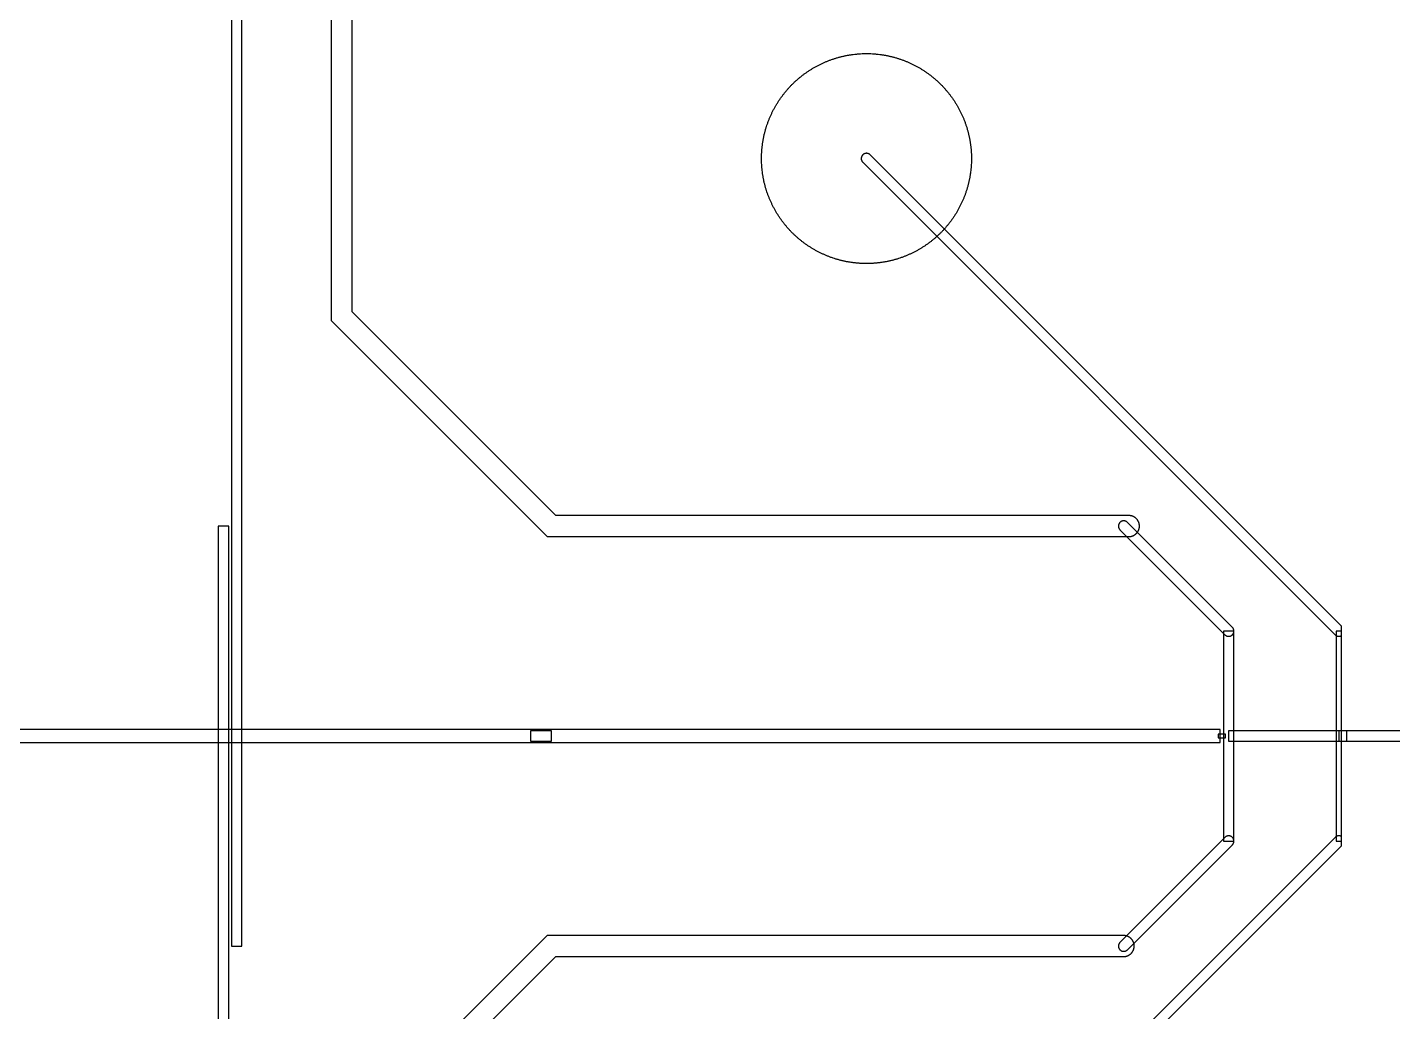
# Model space of a CAD drawing. Extents: x -44500 to 44500, y -47000 to 47000.
# Drawn here: x -25494 to -12488, y -14625 to -5250 of the extents above; entities that cross this region are included whole.
import ezdxf

# ---------------------------------------------------------------- set-up
doc = ezdxf.new("R2010")
doc.units = 0
for name, color, linetype in [('Active', 80, 'CONTINUOUS'), ('Metal1', 160, 'CONTINUOUS'), ('Poly', 20, 'CONTINUOUS')]:
    doc.layers.add(name, color=color, linetype=linetype)

msp = doc.modelspace()

# ---------------------------------------------------------------- linework, layer by layer
at = {"layer": 'Active'}
for points in [[(-23550, -14000), (-23450, -14000), (-23450, -1000), (-23550, -1000)], [(-23675, -23000), (-23575, -23000), (-23575, -10000), (-23675, -10000)]]:
    msp.add_lwpolyline(points, close=True, dxfattribs=at)
at = {"layer": 'Metal1'}
for points in [[(-22600, -4958.58), (-22600, -8041.42), (-20541.42, -10100), (-15000, -10100), (-14995.55, -10099.9), (-14991.15, -10099.6), (-14986.75, -10099.1), (-14984.6, -10098.8), (-14982.35, -10098.4), (-14980.2, -10098), (-14978.05, -10097.55), (-14975.9, -10097.05), (-14973.8, -10096.5), (-14969.55, -10095.25), (-14967.45, -10094.55), (-14965.35, -10093.8), (-14963.25, -10093), (-14961.2, -10092.15), (-14959.15, -10091.25), (-14957.15, -10090.35), (-14955.2, -10089.4), (-14953.2, -10088.35), (-14951.25, -10087.3), (-14949.4, -10086.25), (-14947.5, -10085.1), (-14945.6, -10083.9), (-14943.8, -10082.7), (-14941.95, -10081.4), (-14940.15, -10080.1), (-14938.4, -10078.75), (-14936.7, -10077.4), (-14934.95, -10075.95), (-14933.35, -10074.55), (-14930.1, -10071.5), (-14928.5, -10069.9), (-14925.45, -10066.65), (-14924.05, -10065.05), (-14922.6, -10063.3), (-14921.25, -10061.6), (-14919.9, -10059.85), (-14918.6, -10058.05), (-14917.3, -10056.2), (-14916.1, -10054.4), (-14914.9, -10052.5), (-14913.75, -10050.6), (-14912.7, -10048.75), (-14911.65, -10046.8), (-14910.6, -10044.8), (-14909.65, -10042.85), (-14908.75, -10040.85), (-14907.85, -10038.8), (-14907, -10036.75), (-14906.2, -10034.65), (-14905.45, -10032.55), (-14904.75, -10030.45), (-14903.5, -10026.2), (-14902.95, -10024.1), (-14902.45, -10021.95), (-14902, -10019.8), (-14901.6, -10017.65), (-14901.2, -10015.4), (-14900.9, -10013.25), (-14900.4, -10008.85), (-14900.1, -10004.45), (-14900, -10000), (-14900.1, -9995.55), (-14900.4, -9991.15), (-14900.9, -9986.75), (-14901.2, -9984.6), (-14901.6, -9982.35), (-14902, -9980.2), (-14902.45, -9978.05), (-14902.95, -9975.9), (-14903.5, -9973.8), (-14904.75, -9969.55), (-14905.45, -9967.45), (-14906.2, -9965.35), (-14907, -9963.25), (-14907.85, -9961.2), (-14908.75, -9959.15), (-14909.65, -9957.15), (-14910.6, -9955.2), (-14911.65, -9953.2), (-14912.7, -9951.25), (-14913.75, -9949.4), (-14914.9, -9947.5), (-14916.1, -9945.6), (-14917.3, -9943.8), (-14918.6, -9941.95), (-14919.9, -9940.15), (-14921.25, -9938.4), (-14922.6, -9936.7), (-14924.05, -9934.95), (-14925.45, -9933.35), (-14928.5, -9930.1), (-14930.1, -9928.5), (-14933.35, -9925.45), (-14934.95, -9924.05), (-14936.7, -9922.6), (-14938.4, -9921.25), (-14940.15, -9919.9), (-14941.95, -9918.6), (-14943.8, -9917.3), (-14945.6, -9916.1), (-14947.5, -9914.9), (-14949.4, -9913.75), (-14951.25, -9912.7), (-14953.2, -9911.65), (-14955.2, -9910.6), (-14957.15, -9909.65), (-14959.15, -9908.75), (-14961.2, -9907.85), (-14963.25, -9907), (-14965.35, -9906.2), (-14967.45, -9905.45), (-14969.55, -9904.75), (-14973.8, -9903.5), (-14975.9, -9902.95), (-14978.05, -9902.45), (-14980.2, -9902), (-14982.35, -9901.6), (-14984.6, -9901.2), (-14986.75, -9900.9), (-14991.15, -9900.4), (-14995.55, -9900.1), (-15000, -9900), (-20458.58, -9900), (-22400, -7958.58), (-22400, -5041.42)], [(-22400, -16041.42), (-20458.58, -14100), (-15050, -14100), (-15045.55, -14099.9), (-15041.15, -14099.6), (-15036.75, -14099.1), (-15034.6, -14098.8), (-15032.35, -14098.4), (-15030.2, -14098), (-15028.05, -14097.55), (-15025.9, -14097.05), (-15023.8, -14096.5), (-15019.55, -14095.25), (-15017.45, -14094.55), (-15015.35, -14093.8), (-15013.25, -14093), (-15011.2, -14092.15), (-15009.15, -14091.25), (-15007.15, -14090.35), (-15005.2, -14089.4), (-15003.2, -14088.35), (-15001.25, -14087.3), (-14999.4, -14086.25), (-14997.5, -14085.1), (-14995.6, -14083.9), (-14993.8, -14082.7), (-14991.95, -14081.4), (-14990.15, -14080.1), (-14988.4, -14078.75), (-14986.7, -14077.4), (-14984.95, -14075.95), (-14983.35, -14074.55), (-14980.1, -14071.5), (-14978.5, -14069.9), (-14975.45, -14066.65), (-14974.05, -14065.05), (-14972.6, -14063.3), (-14971.25, -14061.6), (-14969.9, -14059.85), (-14968.6, -14058.05), (-14967.3, -14056.2), (-14966.1, -14054.4), (-14964.9, -14052.5), (-14963.75, -14050.6), (-14962.7, -14048.75), (-14961.65, -14046.8), (-14960.6, -14044.8), (-14959.65, -14042.85), (-14958.75, -14040.85), (-14957.85, -14038.8), (-14957, -14036.75), (-14956.2, -14034.65), (-14955.45, -14032.55), (-14954.75, -14030.45), (-14953.5, -14026.2), (-14952.95, -14024.1), (-14952.45, -14021.95), (-14952, -14019.8), (-14951.6, -14017.65), (-14951.2, -14015.4), (-14950.9, -14013.25), (-14950.4, -14008.85), (-14950.1, -14004.45), (-14950, -14000), (-14950.1, -13995.55), (-14950.4, -13991.15), (-14950.9, -13986.75), (-14951.2, -13984.6), (-14951.6, -13982.35), (-14952, -13980.2), (-14952.45, -13978.05), (-14952.95, -13975.9), (-14953.5, -13973.8), (-14954.75, -13969.55), (-14955.45, -13967.45), (-14956.2, -13965.35), (-14957, -13963.25), (-14957.85, -13961.2), (-14958.75, -13959.15), (-14959.65, -13957.15), (-14960.6, -13955.2), (-14961.65, -13953.2), (-14962.7, -13951.25), (-14963.75, -13949.4), (-14964.9, -13947.5), (-14966.1, -13945.6), (-14967.3, -13943.8), (-14968.6, -13941.95), (-14969.9, -13940.15), (-14971.25, -13938.4), (-14972.6, -13936.7), (-14974.05, -13934.95), (-14975.45, -13933.35), (-14978.5, -13930.1), (-14980.1, -13928.5), (-14983.35, -13925.45), (-14984.95, -13924.05), (-14986.7, -13922.6), (-14988.4, -13921.25), (-14990.15, -13919.9), (-14991.95, -13918.6), (-14993.8, -13917.3), (-14995.6, -13916.1), (-14997.5, -13914.9), (-14999.4, -13913.75), (-15001.25, -13912.7), (-15003.2, -13911.65), (-15005.2, -13910.6), (-15007.15, -13909.65), (-15009.15, -13908.75), (-15011.2, -13907.85), (-15013.25, -13907), (-15015.35, -13906.2), (-15017.45, -13905.45), (-15019.55, -13904.75), (-15023.8, -13903.5), (-15025.9, -13902.95), (-15028.05, -13902.45), (-15030.2, -13902), (-15032.35, -13901.6), (-15034.6, -13901.2), (-15036.75, -13900.9), (-15041.15, -13900.4), (-15045.55, -13900.1), (-15050, -13900), (-20541.42, -13900), (-22600, -15958.58)]]:
    msp.add_lwpolyline(points, dxfattribs=at)
for points in [[(-15100, -10000), (-15099.9, -10003.15), (-15099.75, -10004.75), (-15099.6, -10006.3), (-15099.1, -10009.4), (-15098.75, -10010.95), (-15098.4, -10012.45), (-15098, -10013.95), (-15097.55, -10015.45), (-15097.05, -10016.9), (-15096.45, -10018.45), (-15095.85, -10019.9), (-15095.25, -10021.25), (-15094.55, -10022.7), (-15093.8, -10024.1), (-15093, -10025.5), (-15092.2, -10026.8), (-15091.35, -10028.1), (-15090.45, -10029.35), (-15089.5, -10030.65), (-15088.5, -10031.9), (-15087.5, -10033.05), (-15086.45, -10034.2), (-15085.35, -10035.35), (-15085.35, -10035.35), (-14085.35, -11035.35), (-14085.35, -11035.35), (-14084.2, -11036.45), (-14083.05, -11037.5), (-14081.9, -11038.5), (-14080.65, -11039.5), (-14079.35, -11040.45), (-14078.1, -11041.35), (-14076.8, -11042.2), (-14075.5, -11043), (-14074.1, -11043.8), (-14072.7, -11044.55), (-14071.25, -11045.25), (-14069.9, -11045.85), (-14068.45, -11046.45), (-14066.9, -11047.05), (-14065.45, -11047.55), (-14063.95, -11048), (-14062.45, -11048.4), (-14060.95, -11048.75), (-14059.4, -11049.1), (-14056.3, -11049.6), (-14054.75, -11049.75), (-14053.15, -11049.9), (-14050, -11050), (-14046.85, -11049.9), (-14045.25, -11049.75), (-14043.7, -11049.6), (-14040.6, -11049.1), (-14039.05, -11048.75), (-14037.55, -11048.4), (-14036.05, -11048), (-14034.55, -11047.55), (-14033.1, -11047.05), (-14031.55, -11046.45), (-14030.1, -11045.85), (-14028.75, -11045.25), (-14027.3, -11044.55), (-14025.9, -11043.8), (-14024.5, -11043), (-14023.2, -11042.2), (-14021.9, -11041.35), (-14020.65, -11040.45), (-14019.35, -11039.5), (-14018.1, -11038.5), (-14016.95, -11037.5), (-14015.8, -11036.45), (-14014.65, -11035.35), (-14013.55, -11034.2), (-14012.5, -11033.05), (-14011.5, -11031.9), (-14010.5, -11030.65), (-14009.55, -11029.35), (-14008.65, -11028.1), (-14007.8, -11026.8), (-14007, -11025.5), (-14006.2, -11024.1), (-14005.45, -11022.7), (-14004.75, -11021.25), (-14004.15, -11019.9), (-14003.55, -11018.45), (-14002.95, -11016.9), (-14002.45, -11015.45), (-14002, -11013.95), (-14001.6, -11012.45), (-14001.25, -11010.95), (-14000.9, -11009.4), (-14000.4, -11006.3), (-14000.25, -11004.75), (-14000.1, -11003.15), (-14000, -11000), (-14000.1, -10996.85), (-14000.25, -10995.25), (-14000.4, -10993.7), (-14000.9, -10990.6), (-14001.25, -10989.05), (-14001.6, -10987.55), (-14002, -10986.05), (-14002.45, -10984.55), (-14002.95, -10983.1), (-14003.55, -10981.55), (-14004.15, -10980.1), (-14004.75, -10978.75), (-14005.45, -10977.3), (-14006.2, -10975.9), (-14007, -10974.5), (-14007.8, -10973.2), (-14008.65, -10971.9), (-14009.55, -10970.65), (-14010.5, -10969.35), (-14011.5, -10968.1), (-14012.5, -10966.95), (-14013.55, -10965.8), (-14014.65, -10964.65), (-14014.65, -10964.65), (-15014.65, -9964.65), (-15014.65, -9964.65), (-15015.8, -9963.55), (-15016.95, -9962.5), (-15018.1, -9961.5), (-15019.35, -9960.5), (-15020.65, -9959.55), (-15021.9, -9958.65), (-15023.2, -9957.8), (-15024.5, -9957), (-15025.9, -9956.2), (-15027.3, -9955.45), (-15028.75, -9954.75), (-15030.1, -9954.15), (-15031.55, -9953.55), (-15033.1, -9952.95), (-15034.55, -9952.45), (-15036.05, -9952), (-15037.55, -9951.6), (-15039.05, -9951.25), (-15040.6, -9950.9), (-15043.7, -9950.4), (-15045.25, -9950.25), (-15046.85, -9950.1), (-15050, -9950), (-15053.15, -9950.1), (-15054.75, -9950.25), (-15056.3, -9950.4), (-15059.4, -9950.9), (-15060.95, -9951.25), (-15062.45, -9951.6), (-15063.95, -9952), (-15065.45, -9952.45), (-15066.9, -9952.95), (-15068.45, -9953.55), (-15069.9, -9954.15), (-15071.25, -9954.75), (-15072.7, -9955.45), (-15074.1, -9956.2), (-15075.5, -9957), (-15076.8, -9957.8), (-15078.1, -9958.65), (-15079.35, -9959.55), (-15080.65, -9960.5), (-15081.9, -9961.5), (-15083.05, -9962.5), (-15084.2, -9963.55), (-15085.35, -9964.65), (-15086.45, -9965.8), (-15087.5, -9966.95), (-15088.5, -9968.1), (-15089.5, -9969.35), (-15090.45, -9970.65), (-15091.35, -9971.9), (-15092.2, -9973.2), (-15093, -9974.5), (-15093.8, -9975.9), (-15094.55, -9977.3), (-15095.25, -9978.75), (-15095.85, -9980.1), (-15096.45, -9981.55), (-15097.05, -9983.1), (-15097.55, -9984.55), (-15098, -9986.05), (-15098.4, -9987.55), (-15098.75, -9989.05), (-15099.1, -9990.6), (-15099.6, -9993.7), (-15099.75, -9995.25), (-15099.9, -9996.85)], [(-14000, -13000), (-14000, -11000), (-14100, -11000), (-14100, -13000)], [(-14130, -11937.5), (-37500, -11937.5), (-37500, -12062.5), (-14130, -12062.5)], [(-20700, -12050), (-20500, -12050), (-20500, -11950), (-20700, -11950)], [(-12925, -11950), (-14050, -11950), (-14050, -12050), (-12925, -12050)], [(-14080, -11982.5), (-14150, -11982.5), (-14150, -12017.5), (-14080, -12017.5)], [(-15100, -14000), (-15099.9, -14003.15), (-15099.75, -14004.75), (-15099.6, -14006.3), (-15099.1, -14009.4), (-15098.75, -14010.95), (-15098.4, -14012.45), (-15098, -14013.95), (-15097.55, -14015.45), (-15097.05, -14016.9), (-15096.45, -14018.45), (-15095.85, -14019.9), (-15095.25, -14021.25), (-15094.55, -14022.7), (-15093.8, -14024.1), (-15093, -14025.5), (-15092.2, -14026.8), (-15091.35, -14028.1), (-15090.45, -14029.35), (-15089.5, -14030.65), (-15088.5, -14031.9), (-15087.5, -14033.05), (-15086.45, -14034.2), (-15085.35, -14035.35), (-15084.2, -14036.45), (-15083.05, -14037.5), (-15081.9, -14038.5), (-15080.65, -14039.5), (-15079.35, -14040.45), (-15078.1, -14041.35), (-15076.8, -14042.2), (-15075.5, -14043), (-15074.1, -14043.8), (-15072.7, -14044.55), (-15071.25, -14045.25), (-15069.9, -14045.85), (-15068.45, -14046.45), (-15066.9, -14047.05), (-15065.45, -14047.55), (-15063.95, -14048), (-15062.45, -14048.4), (-15060.95, -14048.75), (-15059.4, -14049.1), (-15056.3, -14049.6), (-15054.75, -14049.75), (-15053.15, -14049.9), (-15050, -14050), (-15046.85, -14049.9), (-15045.25, -14049.75), (-15043.7, -14049.6), (-15040.6, -14049.1), (-15039.05, -14048.75), (-15037.55, -14048.4), (-15036.05, -14048), (-15034.55, -14047.55), (-15033.1, -14047.05), (-15031.55, -14046.45), (-15030.1, -14045.85), (-15028.75, -14045.25), (-15027.3, -14044.55), (-15025.9, -14043.8), (-15024.5, -14043), (-15023.2, -14042.2), (-15021.9, -14041.35), (-15020.65, -14040.45), (-15019.35, -14039.5), (-15018.1, -14038.5), (-15016.95, -14037.5), (-15015.8, -14036.45), (-15014.65, -14035.35), (-15014.65, -14035.35), (-14014.65, -13035.35), (-14014.65, -13035.35), (-14013.55, -13034.2), (-14012.5, -13033.05), (-14011.5, -13031.9), (-14010.5, -13030.65), (-14009.55, -13029.35), (-14008.65, -13028.1), (-14007.8, -13026.8), (-14007, -13025.5), (-14006.2, -13024.1), (-14005.45, -13022.7), (-14004.75, -13021.25), (-14004.15, -13019.9), (-14003.55, -13018.45), (-14002.95, -13016.9), (-14002.45, -13015.45), (-14002, -13013.95), (-14001.6, -13012.45), (-14001.25, -13010.95), (-14000.9, -13009.4), (-14000.4, -13006.3), (-14000.25, -13004.75), (-14000.1, -13003.15), (-14000, -13000), (-14000.1, -12996.85), (-14000.25, -12995.25), (-14000.4, -12993.7), (-14000.9, -12990.6), (-14001.25, -12989.05), (-14001.6, -12987.55), (-14002, -12986.05), (-14002.45, -12984.55), (-14002.95, -12983.1), (-14003.55, -12981.55), (-14004.15, -12980.1), (-14004.75, -12978.75), (-14005.45, -12977.3), (-14006.2, -12975.9), (-14007, -12974.5), (-14007.8, -12973.2), (-14008.65, -12971.9), (-14009.55, -12970.65), (-14010.5, -12969.35), (-14011.5, -12968.1), (-14012.5, -12966.95), (-14013.55, -12965.8), (-14014.65, -12964.65), (-14015.8, -12963.55), (-14016.95, -12962.5), (-14018.1, -12961.5), (-14019.35, -12960.5), (-14020.65, -12959.55), (-14021.9, -12958.65), (-14023.2, -12957.8), (-14024.5, -12957), (-14025.9, -12956.2), (-14027.3, -12955.45), (-14028.75, -12954.75), (-14030.1, -12954.15), (-14031.55, -12953.55), (-14033.1, -12952.95), (-14034.55, -12952.45), (-14036.05, -12952), (-14037.55, -12951.6), (-14039.05, -12951.25), (-14040.6, -12950.9), (-14043.7, -12950.4), (-14045.25, -12950.25), (-14046.85, -12950.1), (-14050, -12950), (-14053.15, -12950.1), (-14054.75, -12950.25), (-14056.3, -12950.4), (-14059.4, -12950.9), (-14060.95, -12951.25), (-14062.45, -12951.6), (-14063.95, -12952), (-14065.45, -12952.45), (-14066.9, -12952.95), (-14068.45, -12953.55), (-14069.9, -12954.15), (-14071.25, -12954.75), (-14072.7, -12955.45), (-14074.1, -12956.2), (-14075.5, -12957), (-14076.8, -12957.8), (-14078.1, -12958.65), (-14079.35, -12959.55), (-14080.65, -12960.5), (-14081.9, -12961.5), (-14083.05, -12962.5), (-14084.2, -12963.55), (-14085.35, -12964.65), (-14085.35, -12964.65), (-15085.35, -13964.65), (-15085.35, -13964.65), (-15086.45, -13965.8), (-15087.5, -13966.95), (-15088.5, -13968.1), (-15089.5, -13969.35), (-15090.45, -13970.65), (-15091.35, -13971.9), (-15092.2, -13973.2), (-15093, -13974.5), (-15093.8, -13975.9), (-15094.55, -13977.3), (-15095.25, -13978.75), (-15095.85, -13980.1), (-15096.45, -13981.55), (-15097.05, -13983.1), (-15097.55, -13984.55), (-15098, -13986.05), (-15098.4, -13987.55), (-15098.75, -13989.05), (-15099.1, -13990.6), (-15099.6, -13993.7), (-15099.75, -13995.25), (-15099.9, -13996.85)]]:
    msp.add_lwpolyline(points, close=True, dxfattribs=at)
at = {"layer": 'Poly'}
for points in [[(-16500.1, -6514.1), (-16500.4, -6528.2), (-16500.9, -6542.3), (-16501.6, -6556.35), (-16502.05, -6563.4), (-16502.5, -6570.4), (-16503, -6577.4), (-16503.6, -6584.45), (-16504.2, -6591.45), (-16504.9, -6598.5), (-16505.6, -6605.5), (-16506.35, -6612.5), (-16508.05, -6626.5), (-16508.95, -6633.45), (-16509.95, -6640.45), (-16510.95, -6647.4), (-16512, -6654.35), (-16513.1, -6661.3), (-16514.3, -6668.3), (-16515.5, -6675.2), (-16516.75, -6682.15), (-16518.05, -6689.05), (-16519.4, -6696), (-16520.8, -6702.85), (-16522.25, -6709.75), (-16523.75, -6716.6), (-16525.3, -6723.5), (-16526.9, -6730.35), (-16528.55, -6737.2), (-16530.25, -6744.05), (-16532, -6750.9), (-16533.8, -6757.7), (-16535.65, -6764.5), (-16537.5, -6771.25), (-16539.45, -6778.05), (-16541.45, -6784.85), (-16543.45, -6791.55), (-16545.55, -6798.3), (-16547.65, -6805), (-16552.05, -6818.4), (-16554.35, -6825.1), (-16556.65, -6831.75), (-16559, -6838.35), (-16561.4, -6845), (-16563.85, -6851.6), (-16566.35, -6858.15), (-16568.9, -6864.75), (-16571.5, -6871.3), (-16574.1, -6877.75), (-16576.8, -6884.3), (-16579.55, -6890.85), (-16582.3, -6897.25), (-16585.15, -6903.75), (-16588, -6910.15), (-16590.9, -6916.55), (-16593.85, -6922.95), (-16596.85, -6929.3), (-16599.9, -6935.65), (-16603, -6942), (-16606.15, -6948.35), (-16609.35, -6954.65), (-16612.55, -6960.9), (-16615.8, -6967.1), (-16619.1, -6973.3), (-16622.5, -6979.55), (-16625.85, -6985.65), (-16629.3, -6991.8), (-16632.8, -6997.95), (-16636.35, -7004.05), (-16639.9, -7010.1), (-16643.55, -7016.2), (-16647.15, -7022.15), (-16650.85, -7028.15), (-16654.65, -7034.2), (-16658.4, -7040.1), (-16662.25, -7046.05), (-16666.1, -7051.9), (-16670, -7057.75), (-16673.95, -7063.55), (-16677.95, -7069.4), (-16682, -7075.2), (-16686.05, -7080.9), (-16690.15, -7086.6), (-16694.3, -7092.3), (-16698.5, -7097.95), (-16702.75, -7103.6), (-16707, -7109.2), (-16711.3, -7114.75), (-16715.65, -7120.3), (-16720.05, -7125.8), (-16724.5, -7131.3), (-16728.95, -7136.75), (-16733.45, -7142.15), (-16738, -7147.55), (-16742.6, -7152.95), (-16747.2, -7158.2), (-16751.85, -7163.5), (-16756.55, -7168.75), (-16761.3, -7174), (-16766.05, -7179.2), (-16770.8, -7184.3), (-16775.7, -7189.45), (-16780.55, -7194.5), (-16785.45, -7199.55), (-16790.4, -7204.6), (-16795.4, -7209.6), (-16800.45, -7214.55), (-16805.5, -7219.45), (-16810.55, -7224.3), (-16815.7, -7229.2), (-16820.8, -7233.95), (-16826, -7238.7), (-16831.25, -7243.45), (-16836.5, -7248.15), (-16841.8, -7252.8), (-16847.05, -7257.4), (-16852.45, -7262), (-16857.85, -7266.55), (-16863.25, -7271.05), (-16868.7, -7275.5), (-16874.2, -7279.95), (-16879.7, -7284.35), (-16885.25, -7288.7), (-16890.8, -7293), (-16896.4, -7297.25), (-16902.05, -7301.5), (-16907.7, -7305.7), (-16913.4, -7309.85), (-16919.1, -7313.95), (-16924.8, -7318), (-16930.6, -7322.05), (-16936.45, -7326.05), (-16942.25, -7330), (-16948.1, -7333.9), (-16953.95, -7337.75), (-16959.9, -7341.6), (-16965.8, -7345.35), (-16971.85, -7349.15), (-16977.85, -7352.85), (-16983.8, -7356.45), (-16989.9, -7360.1), (-16995.95, -7363.65), (-17002.05, -7367.2), (-17008.2, -7370.7), (-17014.35, -7374.15), (-17020.45, -7377.5), (-17026.7, -7380.9), (-17032.9, -7384.2), (-17039.1, -7387.45), (-17045.35, -7390.65), (-17051.65, -7393.85), (-17058, -7397), (-17064.35, -7400.1), (-17070.7, -7403.15), (-17077.05, -7406.15), (-17083.45, -7409.1), (-17089.85, -7412), (-17096.25, -7414.85), (-17102.75, -7417.7), (-17109.15, -7420.45), (-17115.7, -7423.2), (-17122.25, -7425.9), (-17128.7, -7428.5), (-17135.25, -7431.1), (-17141.85, -7433.65), (-17148.4, -7436.15), (-17155, -7438.6), (-17161.65, -7441), (-17168.25, -7443.35), (-17174.9, -7445.65), (-17181.6, -7447.95), (-17195, -7452.35), (-17201.7, -7454.45), (-17208.45, -7456.55), (-17215.15, -7458.55), (-17221.95, -7460.55), (-17228.75, -7462.5), (-17235.5, -7464.35), (-17242.3, -7466.2), (-17249.1, -7468), (-17255.95, -7469.75), (-17262.8, -7471.45), (-17269.65, -7473.1), (-17276.5, -7474.7), (-17283.4, -7476.25), (-17290.25, -7477.75), (-17297.15, -7479.2), (-17304, -7480.6), (-17310.95, -7481.95), (-17317.85, -7483.25), (-17324.8, -7484.5), (-17331.7, -7485.7), (-17338.7, -7486.9), (-17345.65, -7488), (-17352.6, -7489.05), (-17359.55, -7490.05), (-17366.55, -7491.05), (-17373.5, -7491.95), (-17387.5, -7493.65), (-17394.5, -7494.4), (-17401.5, -7495.1), (-17408.55, -7495.8), (-17415.55, -7496.4), (-17422.6, -7497), (-17429.6, -7497.5), (-17436.6, -7497.95), (-17443.65, -7498.4), (-17457.7, -7499.1), (-17471.8, -7499.6), (-17485.9, -7499.9), (-17500, -7500), (-17514.1, -7499.9), (-17528.2, -7499.6), (-17542.3, -7499.1), (-17556.35, -7498.4), (-17563.4, -7497.95), (-17570.4, -7497.5), (-17577.4, -7497), (-17584.45, -7496.4), (-17591.45, -7495.8), (-17598.5, -7495.1), (-17605.5, -7494.4), (-17612.5, -7493.65), (-17626.5, -7491.95), (-17633.45, -7491.05), (-17640.45, -7490.05), (-17647.4, -7489.05), (-17654.35, -7488), (-17661.3, -7486.9), (-17668.3, -7485.7), (-17675.2, -7484.5), (-17682.15, -7483.25), (-17689.05, -7481.95), (-17696, -7480.6), (-17702.85, -7479.2), (-17709.75, -7477.75), (-17716.6, -7476.25), (-17723.5, -7474.7), (-17730.35, -7473.1), (-17737.2, -7471.45), (-17744.05, -7469.75), (-17750.9, -7468), (-17757.7, -7466.2), (-17764.5, -7464.35), (-17771.25, -7462.5), (-17778.05, -7460.55), (-17784.85, -7458.55), (-17791.55, -7456.55), (-17798.3, -7454.45), (-17805, -7452.35), (-17818.4, -7447.95), (-17825.1, -7445.65), (-17831.75, -7443.35), (-17838.35, -7441), (-17845, -7438.6), (-17851.6, -7436.15), (-17858.15, -7433.65), (-17864.75, -7431.1), (-17871.3, -7428.5), (-17877.75, -7425.9), (-17884.3, -7423.2), (-17890.85, -7420.45), (-17897.25, -7417.7), (-17903.75, -7414.85), (-17910.15, -7412), (-17916.55, -7409.1), (-17922.95, -7406.15), (-17929.3, -7403.15), (-17935.65, -7400.1), (-17942, -7397), (-17948.35, -7393.85), (-17954.65, -7390.65), (-17960.9, -7387.45), (-17967.1, -7384.2), (-17973.3, -7380.9), (-17979.55, -7377.5), (-17985.65, -7374.15), (-17991.8, -7370.7), (-17997.95, -7367.2), (-18004.05, -7363.65), (-18010.1, -7360.1), (-18016.2, -7356.45), (-18022.15, -7352.85), (-18028.15, -7349.15), (-18034.2, -7345.35), (-18040.1, -7341.6), (-18046.05, -7337.75), (-18051.9, -7333.9), (-18057.75, -7330), (-18063.55, -7326.05), (-18069.4, -7322.05), (-18075.2, -7318), (-18080.9, -7313.95), (-18086.6, -7309.85), (-18092.3, -7305.7), (-18097.95, -7301.5), (-18103.6, -7297.25), (-18109.2, -7293), (-18114.75, -7288.7), (-18120.3, -7284.35), (-18125.8, -7279.95), (-18131.3, -7275.5), (-18136.75, -7271.05), (-18142.15, -7266.55), (-18147.55, -7262), (-18152.95, -7257.4), (-18158.2, -7252.8), (-18163.5, -7248.15), (-18168.75, -7243.45), (-18174, -7238.7), (-18179.2, -7233.95), (-18184.3, -7229.2), (-18189.45, -7224.3), (-18194.5, -7219.45), (-18199.55, -7214.55), (-18204.6, -7209.6), (-18209.6, -7204.6), (-18214.55, -7199.55), (-18219.45, -7194.5), (-18224.3, -7189.45), (-18229.2, -7184.3), (-18233.95, -7179.2), (-18238.7, -7174), (-18243.45, -7168.75), (-18248.15, -7163.5), (-18252.8, -7158.2), (-18257.4, -7152.95), (-18262, -7147.55), (-18266.55, -7142.15), (-18271.05, -7136.75), (-18275.5, -7131.3), (-18279.95, -7125.8), (-18284.35, -7120.3), (-18288.7, -7114.75), (-18293, -7109.2), (-18297.25, -7103.6), (-18301.5, -7097.95), (-18305.7, -7092.3), (-18309.85, -7086.6), (-18313.95, -7080.9), (-18318, -7075.2), (-18322.05, -7069.4), (-18326.05, -7063.55), (-18330, -7057.75), (-18333.9, -7051.9), (-18337.75, -7046.05), (-18341.6, -7040.1), (-18345.35, -7034.2), (-18349.15, -7028.15), (-18352.85, -7022.15), (-18356.45, -7016.2), (-18360.1, -7010.1), (-18363.65, -7004.05), (-18367.2, -6997.95), (-18370.7, -6991.8), (-18374.15, -6985.65), (-18377.5, -6979.55), (-18380.9, -6973.3), (-18384.2, -6967.1), (-18387.45, -6960.9), (-18390.65, -6954.65), (-18393.85, -6948.35), (-18397, -6942), (-18400.1, -6935.65), (-18403.15, -6929.3), (-18406.15, -6922.95), (-18409.1, -6916.55), (-18412, -6910.15), (-18414.85, -6903.75), (-18417.7, -6897.25), (-18420.45, -6890.85), (-18423.2, -6884.3), (-18425.9, -6877.75), (-18428.5, -6871.3), (-18431.1, -6864.75), (-18433.65, -6858.15), (-18436.15, -6851.6), (-18438.6, -6845), (-18441, -6838.35), (-18443.35, -6831.75), (-18445.65, -6825.1), (-18447.95, -6818.4), (-18452.35, -6805), (-18454.45, -6798.3), (-18456.55, -6791.55), (-18458.55, -6784.85), (-18460.55, -6778.05), (-18462.5, -6771.25), (-18464.35, -6764.5), (-18466.2, -6757.7), (-18468, -6750.9), (-18469.75, -6744.05), (-18471.45, -6737.2), (-18473.1, -6730.35), (-18474.7, -6723.5), (-18476.25, -6716.6), (-18477.75, -6709.75), (-18479.2, -6702.85), (-18480.6, -6696), (-18481.95, -6689.05), (-18483.25, -6682.15), (-18484.5, -6675.2), (-18485.7, -6668.3), (-18486.9, -6661.3), (-18488, -6654.35), (-18489.05, -6647.4), (-18490.05, -6640.45), (-18491.05, -6633.45), (-18491.95, -6626.5), (-18493.65, -6612.5), (-18494.4, -6605.5), (-18495.1, -6598.5), (-18495.8, -6591.45), (-18496.4, -6584.45), (-18497, -6577.4), (-18497.5, -6570.4), (-18497.95, -6563.4), (-18498.4, -6556.35), (-18499.1, -6542.3), (-18499.6, -6528.2), (-18499.9, -6514.1), (-18500, -6500), (-18499.9, -6485.9), (-18499.6, -6471.8), (-18499.1, -6457.7), (-18498.4, -6443.65), (-18497.95, -6436.6), (-18497.5, -6429.6), (-18497, -6422.6), (-18496.4, -6415.55), (-18495.8, -6408.55), (-18495.1, -6401.5), (-18494.4, -6394.5), (-18493.65, -6387.5), (-18491.95, -6373.5), (-18491.05, -6366.55), (-18490.05, -6359.55), (-18489.05, -6352.6), (-18488, -6345.65), (-18486.9, -6338.7), (-18485.7, -6331.7), (-18484.5, -6324.8), (-18483.25, -6317.85), (-18481.95, -6310.95), (-18480.6, -6304), (-18479.2, -6297.15), (-18477.75, -6290.25), (-18476.25, -6283.4), (-18474.7, -6276.5), (-18473.1, -6269.65), (-18471.45, -6262.8), (-18469.75, -6255.95), (-18468, -6249.1), (-18466.2, -6242.3), (-18464.35, -6235.5), (-18462.5, -6228.75), (-18460.55, -6221.95), (-18458.55, -6215.15), (-18456.55, -6208.45), (-18454.45, -6201.7), (-18452.35, -6195), (-18447.95, -6181.6), (-18445.65, -6174.9), (-18443.35, -6168.25), (-18441, -6161.65), (-18438.6, -6155), (-18436.15, -6148.4), (-18433.65, -6141.85), (-18431.1, -6135.25), (-18428.5, -6128.7), (-18425.9, -6122.25), (-18423.2, -6115.7), (-18420.45, -6109.15), (-18417.7, -6102.75), (-18414.85, -6096.25), (-18412, -6089.85), (-18409.1, -6083.45), (-18406.15, -6077.05), (-18403.15, -6070.7), (-18400.1, -6064.35), (-18397, -6058), (-18393.85, -6051.65), (-18390.65, -6045.35), (-18387.45, -6039.1), (-18384.2, -6032.9), (-18380.9, -6026.7), (-18377.5, -6020.45), (-18374.15, -6014.35), (-18370.7, -6008.2), (-18367.2, -6002.05), (-18363.65, -5995.95), (-18360.1, -5989.9), (-18356.45, -5983.8), (-18352.85, -5977.85), (-18349.15, -5971.85), (-18345.35, -5965.8), (-18341.6, -5959.9), (-18337.75, -5953.95), (-18333.9, -5948.1), (-18330, -5942.25), (-18326.05, -5936.45), (-18322.05, -5930.6), (-18318, -5924.8), (-18313.95, -5919.1), (-18309.85, -5913.4), (-18305.7, -5907.7), (-18301.5, -5902.05), (-18297.25, -5896.4), (-18293, -5890.8), (-18288.7, -5885.25), (-18284.35, -5879.7), (-18279.95, -5874.2), (-18275.5, -5868.7), (-18271.05, -5863.25), (-18266.55, -5857.85), (-18262, -5852.45), (-18257.4, -5847.05), (-18252.8, -5841.8), (-18248.15, -5836.5), (-18243.45, -5831.25), (-18238.7, -5826), (-18233.95, -5820.8), (-18229.2, -5815.7), (-18224.3, -5810.55), (-18219.45, -5805.5), (-18214.55, -5800.45), (-18209.6, -5795.4), (-18204.6, -5790.4), (-18199.55, -5785.45), (-18194.5, -5780.55), (-18189.45, -5775.7), (-18184.3, -5770.8), (-18179.2, -5766.05), (-18174, -5761.3), (-18168.75, -5756.55), (-18163.5, -5751.85), (-18158.2, -5747.2), (-18152.95, -5742.6), (-18147.55, -5738), (-18142.15, -5733.45), (-18136.75, -5728.95), (-18131.3, -5724.5), (-18125.8, -5720.05), (-18120.3, -5715.65), (-18114.75, -5711.3), (-18109.2, -5707), (-18103.6, -5702.75), (-18097.95, -5698.5), (-18092.3, -5694.3), (-18086.6, -5690.15), (-18080.9, -5686.05), (-18075.2, -5682), (-18069.4, -5677.95), (-18063.55, -5673.95), (-18057.75, -5670), (-18051.9, -5666.1), (-18046.05, -5662.25), (-18040.1, -5658.4), (-18034.2, -5654.65), (-18028.15, -5650.85), (-18022.15, -5647.15), (-18016.2, -5643.55), (-18010.1, -5639.9), (-18004.05, -5636.35), (-17997.95, -5632.8), (-17991.8, -5629.3), (-17985.65, -5625.85), (-17979.55, -5622.5), (-17973.3, -5619.1), (-17967.1, -5615.8), (-17960.9, -5612.55), (-17954.65, -5609.35), (-17948.35, -5606.15), (-17942, -5603), (-17935.65, -5599.9), (-17929.3, -5596.85), (-17922.95, -5593.85), (-17916.55, -5590.9), (-17910.15, -5588), (-17903.75, -5585.15), (-17897.25, -5582.3), (-17890.85, -5579.55), (-17884.3, -5576.8), (-17877.75, -5574.1), (-17871.3, -5571.5), (-17864.75, -5568.9), (-17858.15, -5566.35), (-17851.6, -5563.85), (-17845, -5561.4), (-17838.35, -5559), (-17831.75, -5556.65), (-17825.1, -5554.35), (-17818.4, -5552.05), (-17805, -5547.65), (-17798.3, -5545.55), (-17791.55, -5543.45), (-17784.85, -5541.45), (-17778.05, -5539.45), (-17771.25, -5537.5), (-17764.5, -5535.65), (-17757.7, -5533.8), (-17750.9, -5532), (-17744.05, -5530.25), (-17737.2, -5528.55), (-17730.35, -5526.9), (-17723.5, -5525.3), (-17716.6, -5523.75), (-17709.75, -5522.25), (-17702.85, -5520.8), (-17696, -5519.4), (-17689.05, -5518.05), (-17682.15, -5516.75), (-17675.2, -5515.5), (-17668.3, -5514.3), (-17661.3, -5513.1), (-17654.35, -5512), (-17647.4, -5510.95), (-17640.45, -5509.95), (-17633.45, -5508.95), (-17626.5, -5508.05), (-17612.5, -5506.35), (-17605.5, -5505.6), (-17598.5, -5504.9), (-17591.45, -5504.2), (-17584.45, -5503.6), (-17577.4, -5503), (-17570.4, -5502.5), (-17563.4, -5502.05), (-17556.35, -5501.6), (-17542.3, -5500.9), (-17528.2, -5500.4), (-17514.1, -5500.1), (-17500, -5500), (-17485.9, -5500.1), (-17471.8, -5500.4), (-17457.7, -5500.9), (-17443.65, -5501.6), (-17436.6, -5502.05), (-17429.6, -5502.5), (-17422.6, -5503), (-17415.55, -5503.6), (-17408.55, -5504.2), (-17401.5, -5504.9), (-17394.5, -5505.6), (-17387.5, -5506.35), (-17373.5, -5508.05), (-17366.55, -5508.95), (-17359.55, -5509.95), (-17352.6, -5510.95), (-17345.65, -5512), (-17338.7, -5513.1), (-17331.7, -5514.3), (-17324.8, -5515.5), (-17317.85, -5516.75), (-17310.95, -5518.05), (-17304, -5519.4), (-17297.15, -5520.8), (-17290.25, -5522.25), (-17283.4, -5523.75), (-17276.5, -5525.3), (-17269.65, -5526.9), (-17262.8, -5528.55), (-17255.95, -5530.25), (-17249.1, -5532), (-17242.3, -5533.8), (-17235.5, -5535.65), (-17228.75, -5537.5), (-17221.95, -5539.45), (-17215.15, -5541.45), (-17208.45, -5543.45), (-17201.7, -5545.55), (-17195, -5547.65), (-17181.6, -5552.05), (-17174.9, -5554.35), (-17168.25, -5556.65), (-17161.65, -5559), (-17155, -5561.4), (-17148.4, -5563.85), (-17141.85, -5566.35), (-17135.25, -5568.9), (-17128.7, -5571.5), (-17122.25, -5574.1), (-17115.7, -5576.8), (-17109.15, -5579.55), (-17102.75, -5582.3), (-17096.25, -5585.15), (-17089.85, -5588), (-17083.45, -5590.9), (-17077.05, -5593.85), (-17070.7, -5596.85), (-17064.35, -5599.9), (-17058, -5603), (-17051.65, -5606.15), (-17045.35, -5609.35), (-17039.1, -5612.55), (-17032.9, -5615.8), (-17026.7, -5619.1), (-17020.45, -5622.5), (-17014.35, -5625.85), (-17008.2, -5629.3), (-17002.05, -5632.8), (-16995.95, -5636.35), (-16989.9, -5639.9), (-16983.8, -5643.55), (-16977.85, -5647.15), (-16971.85, -5650.85), (-16965.8, -5654.65), (-16959.9, -5658.4), (-16953.95, -5662.25), (-16948.1, -5666.1), (-16942.25, -5670), (-16936.45, -5673.95), (-16930.6, -5677.95), (-16924.8, -5682), (-16919.1, -5686.05), (-16913.4, -5690.15), (-16907.7, -5694.3), (-16902.05, -5698.5), (-16896.4, -5702.75), (-16890.8, -5707), (-16885.25, -5711.3), (-16879.7, -5715.65), (-16874.2, -5720.05), (-16868.7, -5724.5), (-16863.25, -5728.95), (-16857.85, -5733.45), (-16852.45, -5738), (-16847.05, -5742.6), (-16841.8, -5747.2), (-16836.5, -5751.85), (-16831.25, -5756.55), (-16826, -5761.3), (-16820.8, -5766.05), (-16815.7, -5770.8), (-16810.55, -5775.7), (-16805.5, -5780.55), (-16800.45, -5785.45), (-16795.4, -5790.4), (-16790.4, -5795.4), (-16785.45, -5800.45), (-16780.55, -5805.5), (-16775.7, -5810.55), (-16770.8, -5815.7), (-16766.05, -5820.8), (-16761.3, -5826), (-16756.55, -5831.25), (-16751.85, -5836.5), (-16747.2, -5841.8), (-16742.6, -5847.05), (-16738, -5852.45), (-16733.45, -5857.85), (-16728.95, -5863.25), (-16724.5, -5868.7), (-16720.05, -5874.2), (-16715.65, -5879.7), (-16711.3, -5885.25), (-16707, -5890.8), (-16702.75, -5896.4), (-16698.5, -5902.05), (-16694.3, -5907.7), (-16690.15, -5913.4), (-16686.05, -5919.1), (-16682, -5924.8), (-16677.95, -5930.6), (-16673.95, -5936.45), (-16670, -5942.25), (-16666.1, -5948.1), (-16662.25, -5953.95), (-16658.4, -5959.9), (-16654.65, -5965.8), (-16650.85, -5971.85), (-16647.15, -5977.85), (-16643.55, -5983.8), (-16639.9, -5989.9), (-16636.35, -5995.95), (-16632.8, -6002.05), (-16629.3, -6008.2), (-16625.85, -6014.35), (-16622.5, -6020.45), (-16619.1, -6026.7), (-16615.8, -6032.9), (-16612.55, -6039.1), (-16609.35, -6045.35), (-16606.15, -6051.65), (-16603, -6058), (-16599.9, -6064.35), (-16596.85, -6070.7), (-16593.85, -6077.05), (-16590.9, -6083.45), (-16588, -6089.85), (-16585.15, -6096.25), (-16582.3, -6102.75), (-16579.55, -6109.15), (-16576.8, -6115.7), (-16574.1, -6122.25), (-16571.5, -6128.7), (-16568.9, -6135.25), (-16566.35, -6141.85), (-16563.85, -6148.4), (-16561.4, -6155), (-16559, -6161.65), (-16556.65, -6168.25), (-16554.35, -6174.9), (-16552.05, -6181.6), (-16547.65, -6195), (-16545.55, -6201.7), (-16543.45, -6208.45), (-16541.45, -6215.15), (-16539.45, -6221.95), (-16537.5, -6228.75), (-16535.65, -6235.5), (-16533.8, -6242.3), (-16532, -6249.1), (-16530.25, -6255.95), (-16528.55, -6262.8), (-16526.9, -6269.65), (-16525.3, -6276.5), (-16523.75, -6283.4), (-16522.25, -6290.25), (-16520.8, -6297.15), (-16519.4, -6304), (-16518.05, -6310.95), (-16516.75, -6317.85), (-16515.5, -6324.8), (-16514.3, -6331.7), (-16513.1, -6338.7), (-16512, -6345.65), (-16510.95, -6352.6), (-16509.95, -6359.55), (-16508.95, -6366.55), (-16508.05, -6373.5), (-16506.35, -6387.5), (-16505.6, -6394.5), (-16504.9, -6401.5), (-16504.2, -6408.55), (-16503.6, -6415.55), (-16503, -6422.6), (-16502.5, -6429.6), (-16502.05, -6436.6), (-16501.6, -6443.65), (-16500.9, -6457.7), (-16500.4, -6471.8), (-16500.1, -6485.9), (-16500, -6500)], [(-12975, -10954.29), (-17464.65, -6464.65), (-17464.65, -6464.65), (-17465.8, -6463.55), (-17466.95, -6462.5), (-17468.1, -6461.5), (-17469.35, -6460.5), (-17470.65, -6459.55), (-17471.9, -6458.65), (-17473.2, -6457.8), (-17474.5, -6457), (-17475.9, -6456.2), (-17477.3, -6455.45), (-17478.75, -6454.75), (-17480.1, -6454.15), (-17481.55, -6453.55), (-17483.1, -6452.95), (-17484.55, -6452.45), (-17486.05, -6452), (-17487.55, -6451.6), (-17489.05, -6451.25), (-17490.6, -6450.9), (-17493.7, -6450.4), (-17495.25, -6450.25), (-17496.85, -6450.1), (-17500, -6450), (-17503.15, -6450.1), (-17504.75, -6450.25), (-17506.3, -6450.4), (-17509.4, -6450.9), (-17510.95, -6451.25), (-17512.45, -6451.6), (-17513.95, -6452), (-17515.45, -6452.45), (-17516.9, -6452.95), (-17518.45, -6453.55), (-17519.9, -6454.15), (-17521.25, -6454.75), (-17522.7, -6455.45), (-17524.1, -6456.2), (-17525.5, -6457), (-17526.8, -6457.8), (-17528.1, -6458.65), (-17529.35, -6459.55), (-17530.65, -6460.5), (-17531.9, -6461.5), (-17533.05, -6462.5), (-17534.2, -6463.55), (-17535.35, -6464.65), (-17536.45, -6465.8), (-17537.5, -6466.95), (-17538.5, -6468.1), (-17539.5, -6469.35), (-17540.45, -6470.65), (-17541.35, -6471.9), (-17542.2, -6473.2), (-17543, -6474.5), (-17543.8, -6475.9), (-17544.55, -6477.3), (-17545.25, -6478.75), (-17545.85, -6480.1), (-17546.45, -6481.55), (-17547.05, -6483.1), (-17547.55, -6484.55), (-17548, -6486.05), (-17548.4, -6487.55), (-17548.75, -6489.05), (-17549.1, -6490.6), (-17549.6, -6493.7), (-17549.75, -6495.25), (-17549.9, -6496.85), (-17550, -6500), (-17549.9, -6503.15), (-17549.75, -6504.75), (-17549.6, -6506.3), (-17549.1, -6509.4), (-17548.75, -6510.95), (-17548.4, -6512.45), (-17548, -6513.95), (-17547.55, -6515.45), (-17547.05, -6516.9), (-17546.45, -6518.45), (-17545.85, -6519.9), (-17545.25, -6521.25), (-17544.55, -6522.7), (-17543.8, -6524.1), (-17543, -6525.5), (-17542.2, -6526.8), (-17541.35, -6528.1), (-17540.45, -6529.35), (-17539.5, -6530.65), (-17538.5, -6531.9), (-17537.5, -6533.05), (-17536.45, -6534.2), (-17535.35, -6535.35), (-17535.35, -6535.35), (-13035.35, -11035.35), (-13035.35, -11035.35), (-13034.2, -11036.45), (-13033.05, -11037.5), (-13031.9, -11038.5), (-13030.65, -11039.5), (-13029.35, -11040.45), (-13028.1, -11041.35), (-13026.8, -11042.2), (-13025.5, -11043), (-13024.1, -11043.8), (-13022.7, -11044.55), (-13021.25, -11045.25), (-13019.9, -11045.85), (-13018.45, -11046.45), (-13016.9, -11047.05), (-13015.45, -11047.55), (-13013.95, -11048), (-13012.45, -11048.4), (-13010.95, -11048.75), (-13009.4, -11049.1), (-13006.3, -11049.6), (-13004.75, -11049.75), (-13003.15, -11049.9), (-13000, -11050), (-12996.85, -11049.9), (-12995.25, -11049.75), (-12993.7, -11049.6), (-12990.6, -11049.1), (-12989.05, -11048.75), (-12987.55, -11048.4), (-12986.05, -11048), (-12984.55, -11047.55), (-12983.1, -11047.05), (-12981.55, -11046.45), (-12980.1, -11045.85), (-12978.75, -11045.25), (-12977.3, -11044.55), (-12975.9, -11043.8), (-12975, -11043.29)], [(-12975, -13000), (-12975, -11000), (-13025, -11000), (-13025, -13000)], [(-12000, -11950), (-13000, -11950), (-13000, -12050), (-12000, -12050)]]:
    msp.add_lwpolyline(points, close=True, dxfattribs=at)
msp.add_lwpolyline([(-17464.65, -17535.35), (-12975, -13045.71), (-12975, -12956.71), (-12975.9, -12956.2), (-12977.3, -12955.45), (-12978.75, -12954.75), (-12980.1, -12954.15), (-12981.55, -12953.55), (-12983.1, -12952.95), (-12984.55, -12952.45), (-12986.05, -12952), (-12987.55, -12951.6), (-12989.05, -12951.25), (-12990.6, -12950.9), (-12993.7, -12950.4), (-12995.25, -12950.25), (-12996.85, -12950.1), (-13000, -12950), (-13003.15, -12950.1), (-13004.75, -12950.25), (-13006.3, -12950.4), (-13009.4, -12950.9), (-13010.95, -12951.25), (-13012.45, -12951.6), (-13013.95, -12952), (-13015.45, -12952.45), (-13016.9, -12952.95), (-13018.45, -12953.55), (-13019.9, -12954.15), (-13021.25, -12954.75), (-13022.7, -12955.45), (-13024.1, -12956.2), (-13025.5, -12957), (-13026.8, -12957.8), (-13028.1, -12958.65), (-13029.35, -12959.55), (-13030.65, -12960.5), (-13031.9, -12961.5), (-13033.05, -12962.5), (-13034.2, -12963.55), (-13035.35, -12964.65), (-13035.35, -12964.65), (-17535.35, -17464.65)], dxfattribs=at)

doc.saveas('drawing.dxf')
